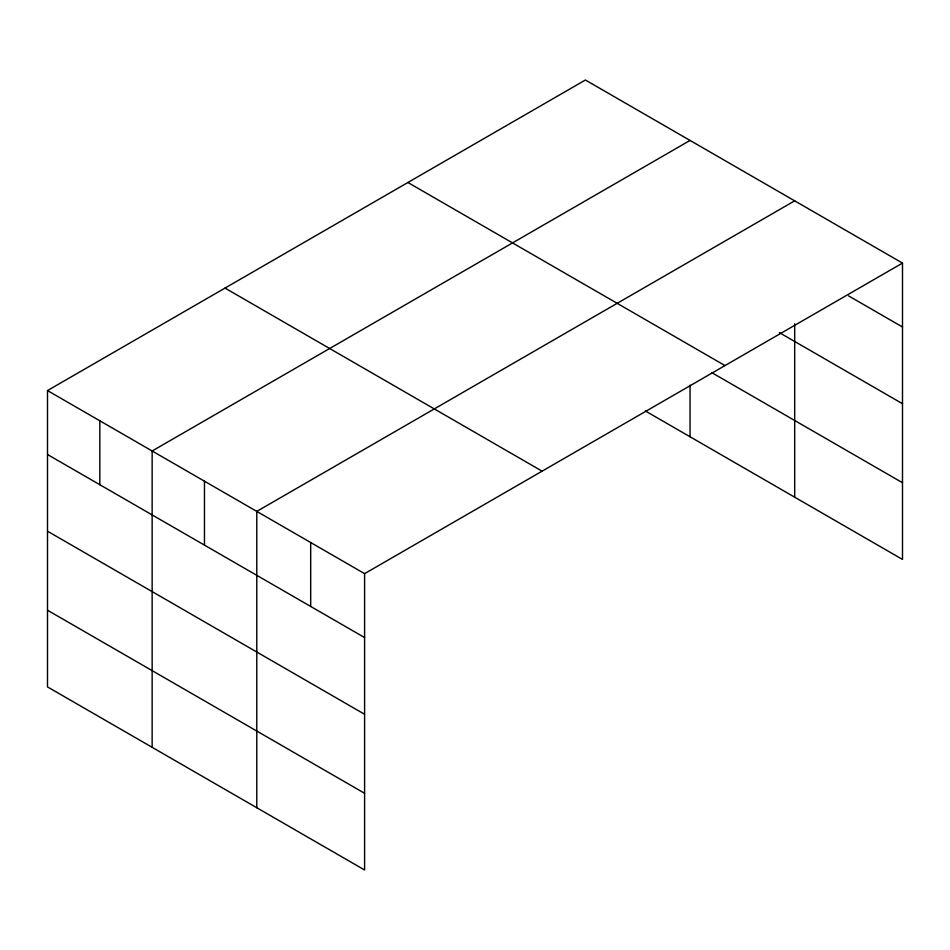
<?xml version="1.0" encoding="UTF-8"?>
<svg xmlns="http://www.w3.org/2000/svg" width="950" height="950" viewBox="0 0 950 950"><rect width="100%" height="100%" fill="white"/><g stroke="black" fill="none" stroke-linecap="round" stroke-linejoin="round"><path stroke-width="1.43" d="M902.5 263.091L585.402 80.014L47.5 390.569L47.5 686.909L364.598 869.986L364.598 573.646L902.5 263.091L902.5 559.431L645.383 410.982M794.687 323.772L794.687 497.183M690.044 140.434L152.143 450.989L152.143 747.329M794.687 200.842L256.785 511.397L256.785 807.738M848.599 295.889L902.5 327.014M779.38 332.631L902.5 403.714M407.894 182.495L724.992 365.572M711.74 372.602L902.5 482.731M225.007 288.087L542.106 471.164M47.5 390.569L364.598 573.646M47.5 454.504L364.598 637.569M47.5 531.192L364.598 714.269M47.5 610.221L364.598 793.286M690.044 385.142L690.044 436.774M310.686 542.521L310.686 606.444M204.464 481.199L204.464 545.122M99.821 420.779L99.821 484.702"/></g></svg>
